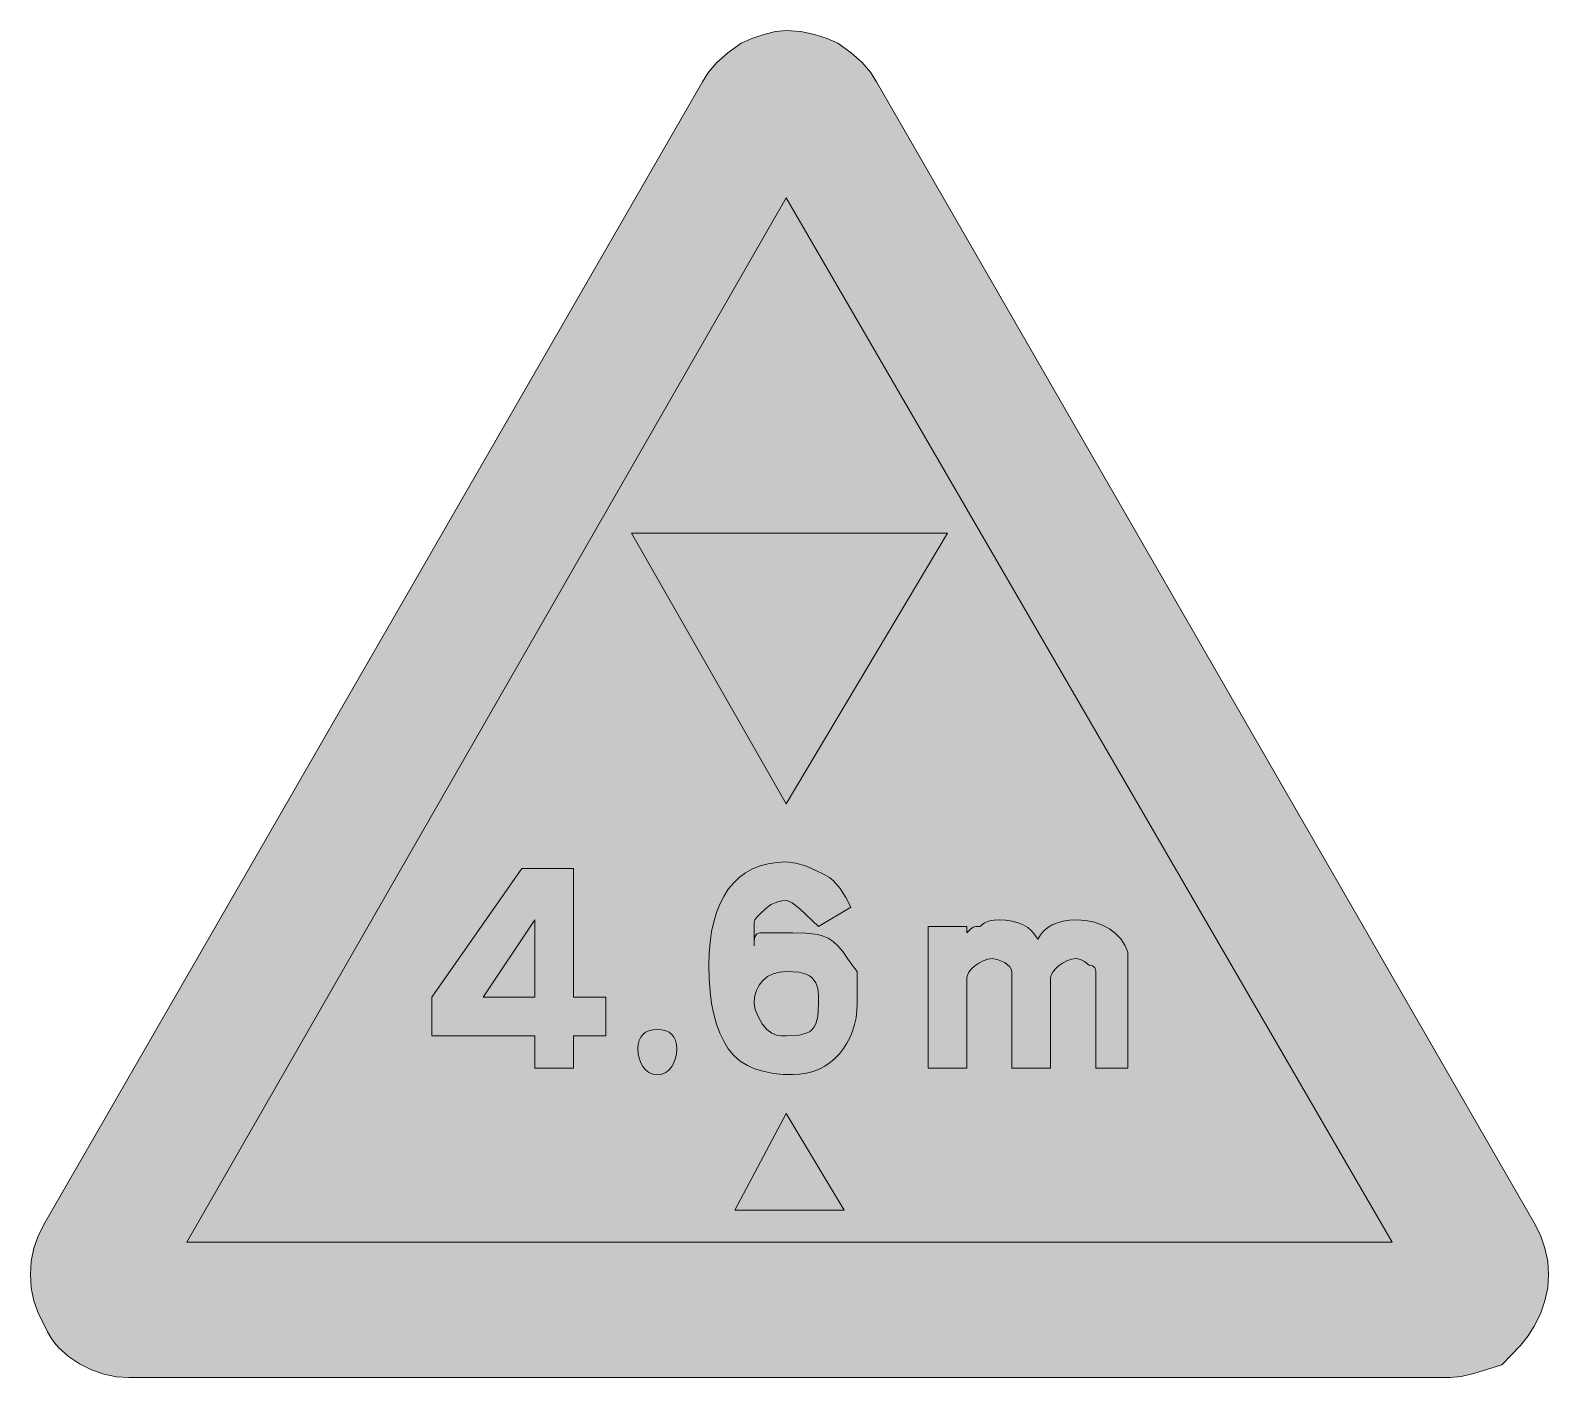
# Model space of a CAD drawing. Header units: metres. Extents: x 143 to 425, y 10 to 261.
import ezdxf

# ---------------------------------------------------------------- set-up
doc = ezdxf.new("R2010")
doc.units = ezdxf.units.M
for name, color, linetype, true_color in [('FILL_BLACK_000000', 7, 'Continuous', 0x000000), ('FILL_RED_FF0000', 7, 'Continuous', 0xff0000), ('FILL_WHITE_FFFFFF', 7, 'Continuous', 0xffffff)]:
    doc.layers.add(name, color=color, linetype=linetype, true_color=true_color)

msp = doc.modelspace()

# ---------------------------------------------------------------- hatches: boundary and pattern name
at = {"layer": 'FILL_BLACK_000000', "true_color": 0x000000}
h = msp.add_hatch(color=7, dxfattribs=at)
h.dxf.hatch_style = 1
h.paths.add_polyline_path([(283.35, 116.88), (254.55, 167.28), (313.35, 167.28), (283.35, 116.88)])
h = msp.add_hatch(color=7, dxfattribs=at)
h.dxf.hatch_style = 1
h.paths.add_polyline_path([(249.75, 73.68), (243.75, 73.68), (243.75, 67.68), (236.55, 67.68), (236.55, 73.68), (217.35, 73.68), (217.35, 80.88), (234.15, 104.88), (243.75, 104.88), (243.75, 80.88), (249.75, 80.88), (249.75, 73.68)])
h.paths.add_polyline_path([(236.55, 80.88), (236.55, 95.28), (226.95, 80.88), (236.55, 80.88)], flags=16)
h = msp.add_hatch(color=7, dxfattribs=at)
h.dxf.hatch_style = 1
h.paths.add_polyline_path([(277.5, 92.13), (277.86, 92.67), (278.15, 92.83), (278.55, 92.88), (284.55, 92.88), (287.04, 92.84), (289.2, 92.58), (290.19, 92.29), (291.13, 91.87), (292.05, 91.27), (292.95, 90.48), (293.85, 89.39), (294.75, 88.08), (295.65, 86.77), (296.55, 85.68), (296.55, 80.88), (296.55, 79.68), (296.49, 78.35), (296.33, 77.05), (296.06, 75.79), (295.69, 74.58), (295.22, 73.43), (294.65, 72.34), (293.99, 71.32), (293.25, 70.38), (292.42, 69.52), (291.51, 68.76), (290.52, 68.09), (289.46, 67.53), (288.33, 67.08), (287.13, 66.75), (285.87, 66.55), (284.55, 66.48), (282.75, 66.54), (280.99, 66.72), (279.28, 67.05), (277.65, 67.53), (276.14, 68.18), (274.76, 69.01), (273.56, 70.04), (272.55, 71.28), (271.71, 72.69), (270.97, 74.22), (270.36, 75.9), (269.85, 77.73), (269.46, 79.73), (269.17, 81.91), (269.01, 84.29), (268.95, 86.88), (269.01, 89.07), (269.17, 91.15), (269.46, 93.11), (269.85, 94.94), (270.36, 96.65), (270.97, 98.23), (271.71, 99.67), (272.55, 100.98), (273.51, 102.15), (274.57, 103.17), (275.76, 104.04), (277.05, 104.77), (278.46, 105.34), (279.97, 105.75), (281.61, 106), (283.35, 106.08), (285.15, 105.87), (286.95, 105.33), (288.75, 104.56), (290.55, 103.68), (291.4, 103.18), (292.14, 102.57), (293.4, 101.13), (294.43, 99.46), (295.35, 97.68), (289.35, 94.08), (285.9, 97.38), (284.46, 98.47), (283.85, 98.77), (283.35, 98.88), (282.5, 98.83), (281.76, 98.67), (280.5, 98.13), (279.47, 97.36), (278.55, 96.48), (277.86, 95.77), (277.5, 95.28), (277.37, 94.79), (277.35, 94.08), (277.35, 92.88), (277.35, 90.48), (277.37, 91.36), (277.5, 92.13)])
h.paths.add_polyline_path([(280.89, 85.25), (279.87, 84.73), (279, 84.03), (278.3, 83.16), (277.78, 82.14), (277.46, 80.97), (277.35, 79.68), (277.56, 78.59), (278.1, 77.28), (278.87, 75.97), (279.75, 74.88), (280.65, 74.19), (281.55, 73.83), (282.45, 73.7), (283.35, 73.68), (285.75, 73.83), (287.06, 74.19), (287.65, 74.48), (288.15, 74.88), (288.55, 75.38), (288.84, 75.97), (289.2, 77.28), (289.35, 79.68), (289.33, 81.27), (289.2, 82.53), (288.84, 83.56), (288.15, 84.48), (287.65, 84.88), (287.06, 85.17), (285.75, 85.53), (283.35, 85.68), (282.06, 85.57), (280.89, 85.25)], flags=16)
h = msp.add_hatch(color=7, dxfattribs=at)
h.dxf.hatch_style = 1
h.paths.add_polyline_path([(336.45, 87.97), (335.59, 87.69), (334.78, 87.26), (334.05, 86.73), (333.44, 86.15), (332.96, 85.55), (332.66, 84.98), (332.55, 84.48), (332.55, 67.68), (325.35, 67.68), (325.35, 85.68), (325.24, 86.13), (324.96, 86.56), (324, 87.33), (322.82, 87.87), (321.75, 88.08), (320.85, 87.97), (319.99, 87.69), (319.18, 87.26), (318.45, 86.73), (317.84, 86.15), (317.36, 85.55), (317.06, 84.98), (316.95, 84.48), (316.95, 67.68), (309.75, 67.68), (309.75, 94.08), (316.95, 94.08), (316.95, 92.88), (317.66, 93.57), (318.15, 93.93), (318.64, 94.06), (319.35, 94.08), (320.25, 94.77), (321.15, 95.13), (322.05, 95.26), (322.95, 95.28), (324.24, 95.22), (325.42, 95.06), (326.49, 94.77), (327.45, 94.38), (328.29, 93.87), (329.02, 93.26), (329.64, 92.52), (330.15, 91.68), (330.66, 92.52), (331.27, 93.26), (332.01, 93.87), (332.85, 94.38), (333.81, 94.77), (334.87, 95.06), (336.06, 95.22), (337.35, 95.28), (339.09, 95.17), (340.71, 94.85), (342.18, 94.33), (343.5, 93.63), (344.65, 92.76), (345.62, 91.74), (346.39, 90.57), (346.95, 89.28), (346.95, 88.08), (346.95, 86.88), (346.95, 67.68), (340.95, 67.68), (340.95, 85.68), (340.9, 86.08), (340.76, 86.37), (340.35, 86.73), (339.75, 86.88), (338.87, 87.57), (338.1, 87.93), (337.35, 88.08), (336.45, 87.97)])
h = msp.add_hatch(color=7, dxfattribs=at)
h.dxf.hatch_style = 1
h.paths.add_polyline_path([(262.89, 70.38), (262.72, 69.52), (262.44, 68.71), (262.05, 67.98), (261.54, 67.37), (260.92, 66.89), (260.19, 66.59), (259.35, 66.48), (258.51, 66.59), (257.77, 66.89), (257.16, 67.37), (256.65, 67.98), (256.26, 68.71), (255.98, 69.52), (255.81, 70.38), (255.75, 71.28), (255.81, 72.12), (255.98, 72.86), (256.26, 73.47), (256.65, 73.98), (257.16, 74.37), (257.77, 74.66), (258.51, 74.82), (259.35, 74.88), (260.19, 74.82), (260.92, 74.66), (261.54, 74.37), (262.05, 73.98), (262.44, 73.47), (262.72, 72.86), (262.89, 72.12), (262.95, 71.28), (262.89, 70.38)])
h = msp.add_hatch(color=7, dxfattribs=at)
h.dxf.hatch_style = 1
h.paths.add_polyline_path([(283.35, 59.28), (294.15, 41.28), (273.75, 41.28), (283.35, 59.28)])
at = {"layer": 'FILL_RED_FF0000', "true_color": 0xff0000}
h = msp.add_hatch(color=7, dxfattribs=at)
h.dxf.hatch_style = 1
h.paths.add_polyline_path([(267.75, 251.28), (268.87, 253.08), (270.45, 254.88), (272.47, 256.68), (274.95, 258.48), (276.94, 259.36), (279.15, 260.13), (281.36, 260.67), (283.35, 260.88), (286.03, 260.67), (288.6, 260.13), (290.94, 259.36), (292.95, 258.48), (295.42, 256.68), (297.45, 254.88), (299.02, 253.08), (300.15, 251.28), (422.55, 38.88), (423.73, 36.58), (424.57, 34.19), (425.08, 31.75), (425.25, 29.28), (425.08, 26.81), (424.57, 24.37), (423.73, 21.98), (422.55, 19.68), (421.44, 17.88), (420, 16.08), (416.55, 12.48), (411.3, 10.83), (408.96, 10.29), (406.95, 10.08), (160.95, 10.08), (158.66, 10.25), (156.32, 10.74), (154.01, 11.54), (151.8, 12.63), (149.76, 14.01), (147.96, 15.65), (147.17, 16.57), (146.46, 17.54), (145.85, 18.58), (145.35, 19.68), (144.17, 21.98), (143.32, 24.37), (142.82, 26.81), (142.65, 29.28), (142.82, 31.75), (143.32, 34.19), (144.17, 36.58), (145.35, 38.88), (267.75, 251.28)])
at = {"layer": 'FILL_WHITE_FFFFFF', "true_color": 0xffffff}
h = msp.add_hatch(color=7, dxfattribs=at)
h.dxf.hatch_style = 1
h.paths.add_polyline_path([(171.75, 35.28), (283.35, 229.68), (396.15, 35.28), (171.75, 35.28)])

# ---------------------------------------------------------------- linework, layer by layer
at = {"layer": 'FILL_BLACK_000000', "lineweight": 0, "true_color": 0x000000}
for points in [[(283.35, 116.88), (254.55, 167.28), (313.35, 167.28)], [(249.75, 73.68), (243.75, 73.68), (243.75, 67.68), (236.55, 67.68), (236.55, 73.68), (217.35, 73.68), (217.35, 80.88), (234.15, 104.88), (243.75, 104.88), (243.75, 80.88), (249.75, 80.88)], [(277.5, 92.13), (277.86, 92.67), (278.15, 92.83), (278.55, 92.88), (284.55, 92.88), (287.04, 92.84), (289.2, 92.58), (290.19, 92.29), (291.13, 91.87), (292.05, 91.27), (292.95, 90.48), (293.85, 89.39), (294.75, 88.08), (295.65, 86.77), (296.55, 85.68), (296.55, 80.88), (296.55, 79.68), (296.49, 78.35), (296.33, 77.05), (296.06, 75.79), (295.69, 74.58), (295.22, 73.43), (294.65, 72.34), (293.99, 71.32), (293.25, 70.38), (292.42, 69.52), (291.51, 68.76), (290.52, 68.09), (289.46, 67.53), (288.33, 67.08), (287.13, 66.75), (285.87, 66.55), (284.55, 66.48), (282.75, 66.54), (280.99, 66.72), (279.28, 67.05), (277.65, 67.53), (276.14, 68.18), (274.76, 69.01), (273.56, 70.04), (272.55, 71.28), (271.71, 72.69), (270.97, 74.22), (270.36, 75.9), (269.85, 77.73), (269.46, 79.73), (269.17, 81.91), (269.01, 84.29), (268.95, 86.88), (269.01, 89.07), (269.17, 91.15), (269.46, 93.11), (269.85, 94.94), (270.36, 96.65), (270.97, 98.23), (271.71, 99.67), (272.55, 100.98), (273.51, 102.15), (274.57, 103.17), (275.76, 104.04), (277.05, 104.77), (278.46, 105.34), (279.97, 105.75), (281.61, 106), (283.35, 106.08), (285.15, 105.87), (286.95, 105.33), (288.75, 104.56), (290.55, 103.68), (291.4, 103.18), (292.14, 102.57), (293.4, 101.13), (294.43, 99.46), (295.35, 97.68), (289.35, 94.08), (285.9, 97.38), (284.46, 98.47), (283.85, 98.77), (283.35, 98.88), (282.5, 98.83), (281.76, 98.67), (280.5, 98.13), (279.47, 97.36), (278.55, 96.48), (277.86, 95.77), (277.5, 95.28), (277.37, 94.79), (277.35, 94.08), (277.35, 92.88), (277.35, 90.48), (277.37, 91.36)], [(236.55, 80.88), (236.55, 95.28), (226.95, 80.88)], [(336.45, 87.97), (335.59, 87.69), (334.78, 87.26), (334.05, 86.73), (333.44, 86.15), (332.96, 85.55), (332.66, 84.98), (332.55, 84.48), (332.55, 67.68), (325.35, 67.68), (325.35, 85.68), (325.24, 86.13), (324.96, 86.56), (324, 87.33), (322.82, 87.87), (321.75, 88.08), (320.85, 87.97), (319.99, 87.69), (319.18, 87.26), (318.45, 86.73), (317.84, 86.15), (317.36, 85.55), (317.06, 84.98), (316.95, 84.48), (316.95, 67.68), (309.75, 67.68), (309.75, 94.08), (316.95, 94.08), (316.95, 92.88), (317.66, 93.57), (318.15, 93.93), (318.64, 94.06), (319.35, 94.08), (320.25, 94.77), (321.15, 95.13), (322.05, 95.26), (322.95, 95.28), (324.24, 95.22), (325.42, 95.06), (326.49, 94.77), (327.45, 94.38), (328.29, 93.87), (329.02, 93.26), (329.64, 92.52), (330.15, 91.68), (330.66, 92.52), (331.27, 93.26), (332.01, 93.87), (332.85, 94.38), (333.81, 94.77), (334.87, 95.06), (336.06, 95.22), (337.35, 95.28), (339.09, 95.17), (340.71, 94.85), (342.18, 94.33), (343.5, 93.63), (344.65, 92.76), (345.62, 91.74), (346.39, 90.57), (346.95, 89.28), (346.95, 88.08), (346.95, 86.88), (346.95, 67.68), (340.95, 67.68), (340.95, 85.68), (340.9, 86.08), (340.76, 86.37), (340.35, 86.73), (339.75, 86.88), (338.87, 87.57), (338.1, 87.93), (337.35, 88.08)], [(280.89, 85.25), (279.87, 84.73), (279, 84.03), (278.3, 83.16), (277.78, 82.14), (277.46, 80.97), (277.35, 79.68), (277.56, 78.59), (278.1, 77.28), (278.87, 75.97), (279.75, 74.88), (280.65, 74.19), (281.55, 73.83), (282.45, 73.7), (283.35, 73.68), (285.75, 73.83), (287.06, 74.19), (287.65, 74.48), (288.15, 74.88), (288.55, 75.38), (288.84, 75.97), (289.2, 77.28), (289.35, 79.68), (289.33, 81.27), (289.2, 82.53), (288.84, 83.56), (288.15, 84.48), (287.65, 84.88), (287.06, 85.17), (285.75, 85.53), (283.35, 85.68), (282.06, 85.57)], [(262.89, 70.38), (262.72, 69.52), (262.44, 68.71), (262.05, 67.98), (261.54, 67.37), (260.92, 66.89), (260.19, 66.59), (259.35, 66.48), (258.51, 66.59), (257.77, 66.89), (257.16, 67.37), (256.65, 67.98), (256.26, 68.71), (255.98, 69.52), (255.81, 70.38), (255.75, 71.28), (255.81, 72.12), (255.98, 72.86), (256.26, 73.47), (256.65, 73.98), (257.16, 74.37), (257.77, 74.66), (258.51, 74.82), (259.35, 74.88), (260.19, 74.82), (260.92, 74.66), (261.54, 74.37), (262.05, 73.98), (262.44, 73.47), (262.72, 72.86), (262.89, 72.12), (262.95, 71.28)], [(283.35, 59.28), (294.15, 41.28), (273.75, 41.28)]]:
    msp.add_lwpolyline(points, close=True, dxfattribs=at)
at = {"layer": 'FILL_RED_FF0000', "lineweight": 0, "true_color": 0xff0000}
msp.add_lwpolyline([(267.75, 251.28), (268.87, 253.08), (270.45, 254.88), (272.47, 256.68), (274.95, 258.48), (276.94, 259.36), (279.15, 260.13), (281.36, 260.67), (283.35, 260.88), (286.03, 260.67), (288.6, 260.13), (290.94, 259.36), (292.95, 258.48), (295.42, 256.68), (297.45, 254.88), (299.02, 253.08), (300.15, 251.28), (422.55, 38.88), (423.73, 36.58), (424.57, 34.19), (425.08, 31.75), (425.25, 29.28), (425.08, 26.81), (424.57, 24.37), (423.73, 21.98), (422.55, 19.68), (421.44, 17.88), (420, 16.08), (416.55, 12.48), (411.3, 10.83), (408.96, 10.29), (406.95, 10.08), (160.95, 10.08), (158.66, 10.25), (156.32, 10.74), (154.01, 11.54), (151.8, 12.63), (149.76, 14.01), (147.96, 15.65), (147.17, 16.57), (146.46, 17.54), (145.85, 18.58), (145.35, 19.68), (144.17, 21.98), (143.32, 24.37), (142.82, 26.81), (142.65, 29.28), (142.82, 31.75), (143.32, 34.19), (144.17, 36.58), (145.35, 38.88)], close=True, dxfattribs=at)
at = {"layer": 'FILL_WHITE_FFFFFF', "lineweight": 0, "true_color": 0xff0000}
msp.add_lwpolyline([(171.75, 35.28), (283.35, 229.68), (396.15, 35.28)], close=True, dxfattribs=at)

doc.saveas('drawing.dxf')
